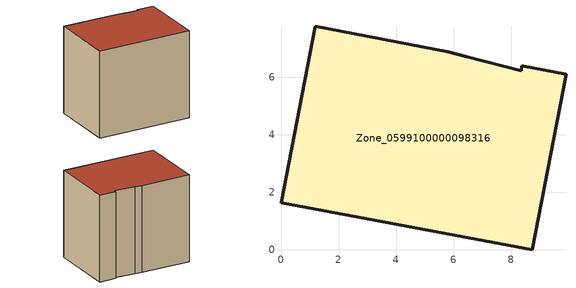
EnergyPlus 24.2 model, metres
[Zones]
Zone_0599100000098316
 floor ground (C_G): 6.46,6.71 8.34,6.22 8.37,6.39 9.9,6.1 8.72,0 0,1.64 1.18,7.77 5.79,6.89 z0
 wall outside (C_F): 8.72,0 9.9,6.1 8.37,6.39 8.34,6.22 6.46,6.71 5.79,6.89 1.18,7.77 0,1.64 8.72,0 z0:8.1
 roof outside (C_R): 8.34,6.22 6.46,6.71 5.79,6.89 1.18,7.77 0,1.64 8.72,0 9.9,6.1 8.37,6.39 z8.1
[BUILDING]
Pand.0599100000098316: North Axis=0; Terrain=City; Loads Convergence Tolerance Value=0.04; Temperature Convergence Tolerance Value=0.4; Solar Distribution=FullExterior; Maximum Number of Warmup Days=25; Minimum Number of Warmup Days=1
[Site:Location]
Rotterdam.The.Hague.AP_ZH_NLD Design_Conditions: Latitude=51.96; Longitude=4.45; Time Zone=1; Elevation=-4.5
[SITE:GROUNDTEMPERATURE:BUILDINGSURFACE]
18, 18, 18, 18, 18, 18, 18, 18, 18, 18, 18, 18
[MATERIAL] Thermal Absorptance=0.9; Solar Absorptance=0.7; Visible Absorptance=0.7
Name | Roughness | Thickness | Conductivity | Density | Specific Heat
G.TC.1946-1964 | MediumSmooth | 0.15 | 1 | 540 | 1210
F.TC.1946-1964 | Rough | 0.3 | 0.857143 | 1920 | 840
R.TC.1946-1964 | MediumRough | 0.2 | 0.235294 | 1500 | 1000
[CONSTRUCTION]
C_G: G.TC.1946-1964
C_F: F.TC.1946-1964
C_R: R.TC.1946-1964
[ZONE]
Zone_0599100000098316: Type=1; Multiplier=1; Ceiling Height=Autocalculate; Volume=Autocalculate; Floor Area=autocalculate; Part of Total Floor Area=Yes
[ZONEINFILTRATION:DESIGNFLOWRATE]
Infil_Zone_0599100000098316: Zone or ZoneList or Space or SpaceList=Zone_0599100000098316; Schedule=AlwaysOn; Design Flow Rate Calculation Method=Flow/Area; Flow Rate per Floor Area=0.003; Constant Term Coefficient=1; Temperature Term Coefficient=0; Velocity Term Coefficient=0; Velocity Squared Term Coefficient=0
[HVACTEMPLATE:ZONE:IDEALLOADSAIRSYSTEM]
Zone_0599100000098316: Maximum Heating Supply Air Temperature=50; Minimum Cooling Supply Air Temperature=13; Maximum Heating Supply Air Humidity Ratio=0.0156; Minimum Cooling Supply Air Humidity Ratio=0.0077; Heating Limit=NoLimit; Cooling Limit=NoLimit; Dehumidification Control Type=ConstantSensibleHeatRatio; Cooling Sensible Heat Ratio=0.7; Dehumidification Setpoint=60; Humidification Control Type=None; Humidification Setpoint=30; Outdoor Air Method=None; Outdoor Air Flow Rate per Person=0.00944; Outdoor Air Flow Rate per Zone Floor Area=0; Outdoor Air Flow Rate per Zone=0; Demand Controlled Ventilation Type=None; Outdoor Air Economizer Type=NoEconomizer; Heat Recovery Type=None; Sensible Heat Recovery Effectiveness=0.7; Latent Heat Recovery Effectiveness=0.65
[ZONECONTROL:THERMOSTAT]
ThermostatControl_Zone_0599100000098316: Zone or ZoneList=Zone_0599100000098316; Control Type Schedule=DualSetpointControlType; Control 1=Thermostat_Zone_0599100000098316; Temperature Difference Between Cutout And Setpoint=0
[THERMOSTATSETPOINT:DUALSETPOINT]
Thermostat_Zone_0599100000098316: Heating Setpoint Temperature Schedule=HeatingSetpoint_Zone_0599100000098316; Cooling Setpoint Temperature Schedule=CoolingSetpoint_Zone_0599100000098316
[SCHEDULE:COMPACT]
HeatingSetpoint_Zone_0599100000098316: Through: 12/31, For: AllDays, Until: 24:00, 21
CoolingSetpoint_Zone_0599100000098316: Through: 12/31, For: AllDays, Until: 24:00, 24
DualSetpointControlType: Through: 12/31, For: AllDays, Until: 24:00, 4
AlwaysOn: Through: 12/31, For: AllDays, Until: 24:00, 1
